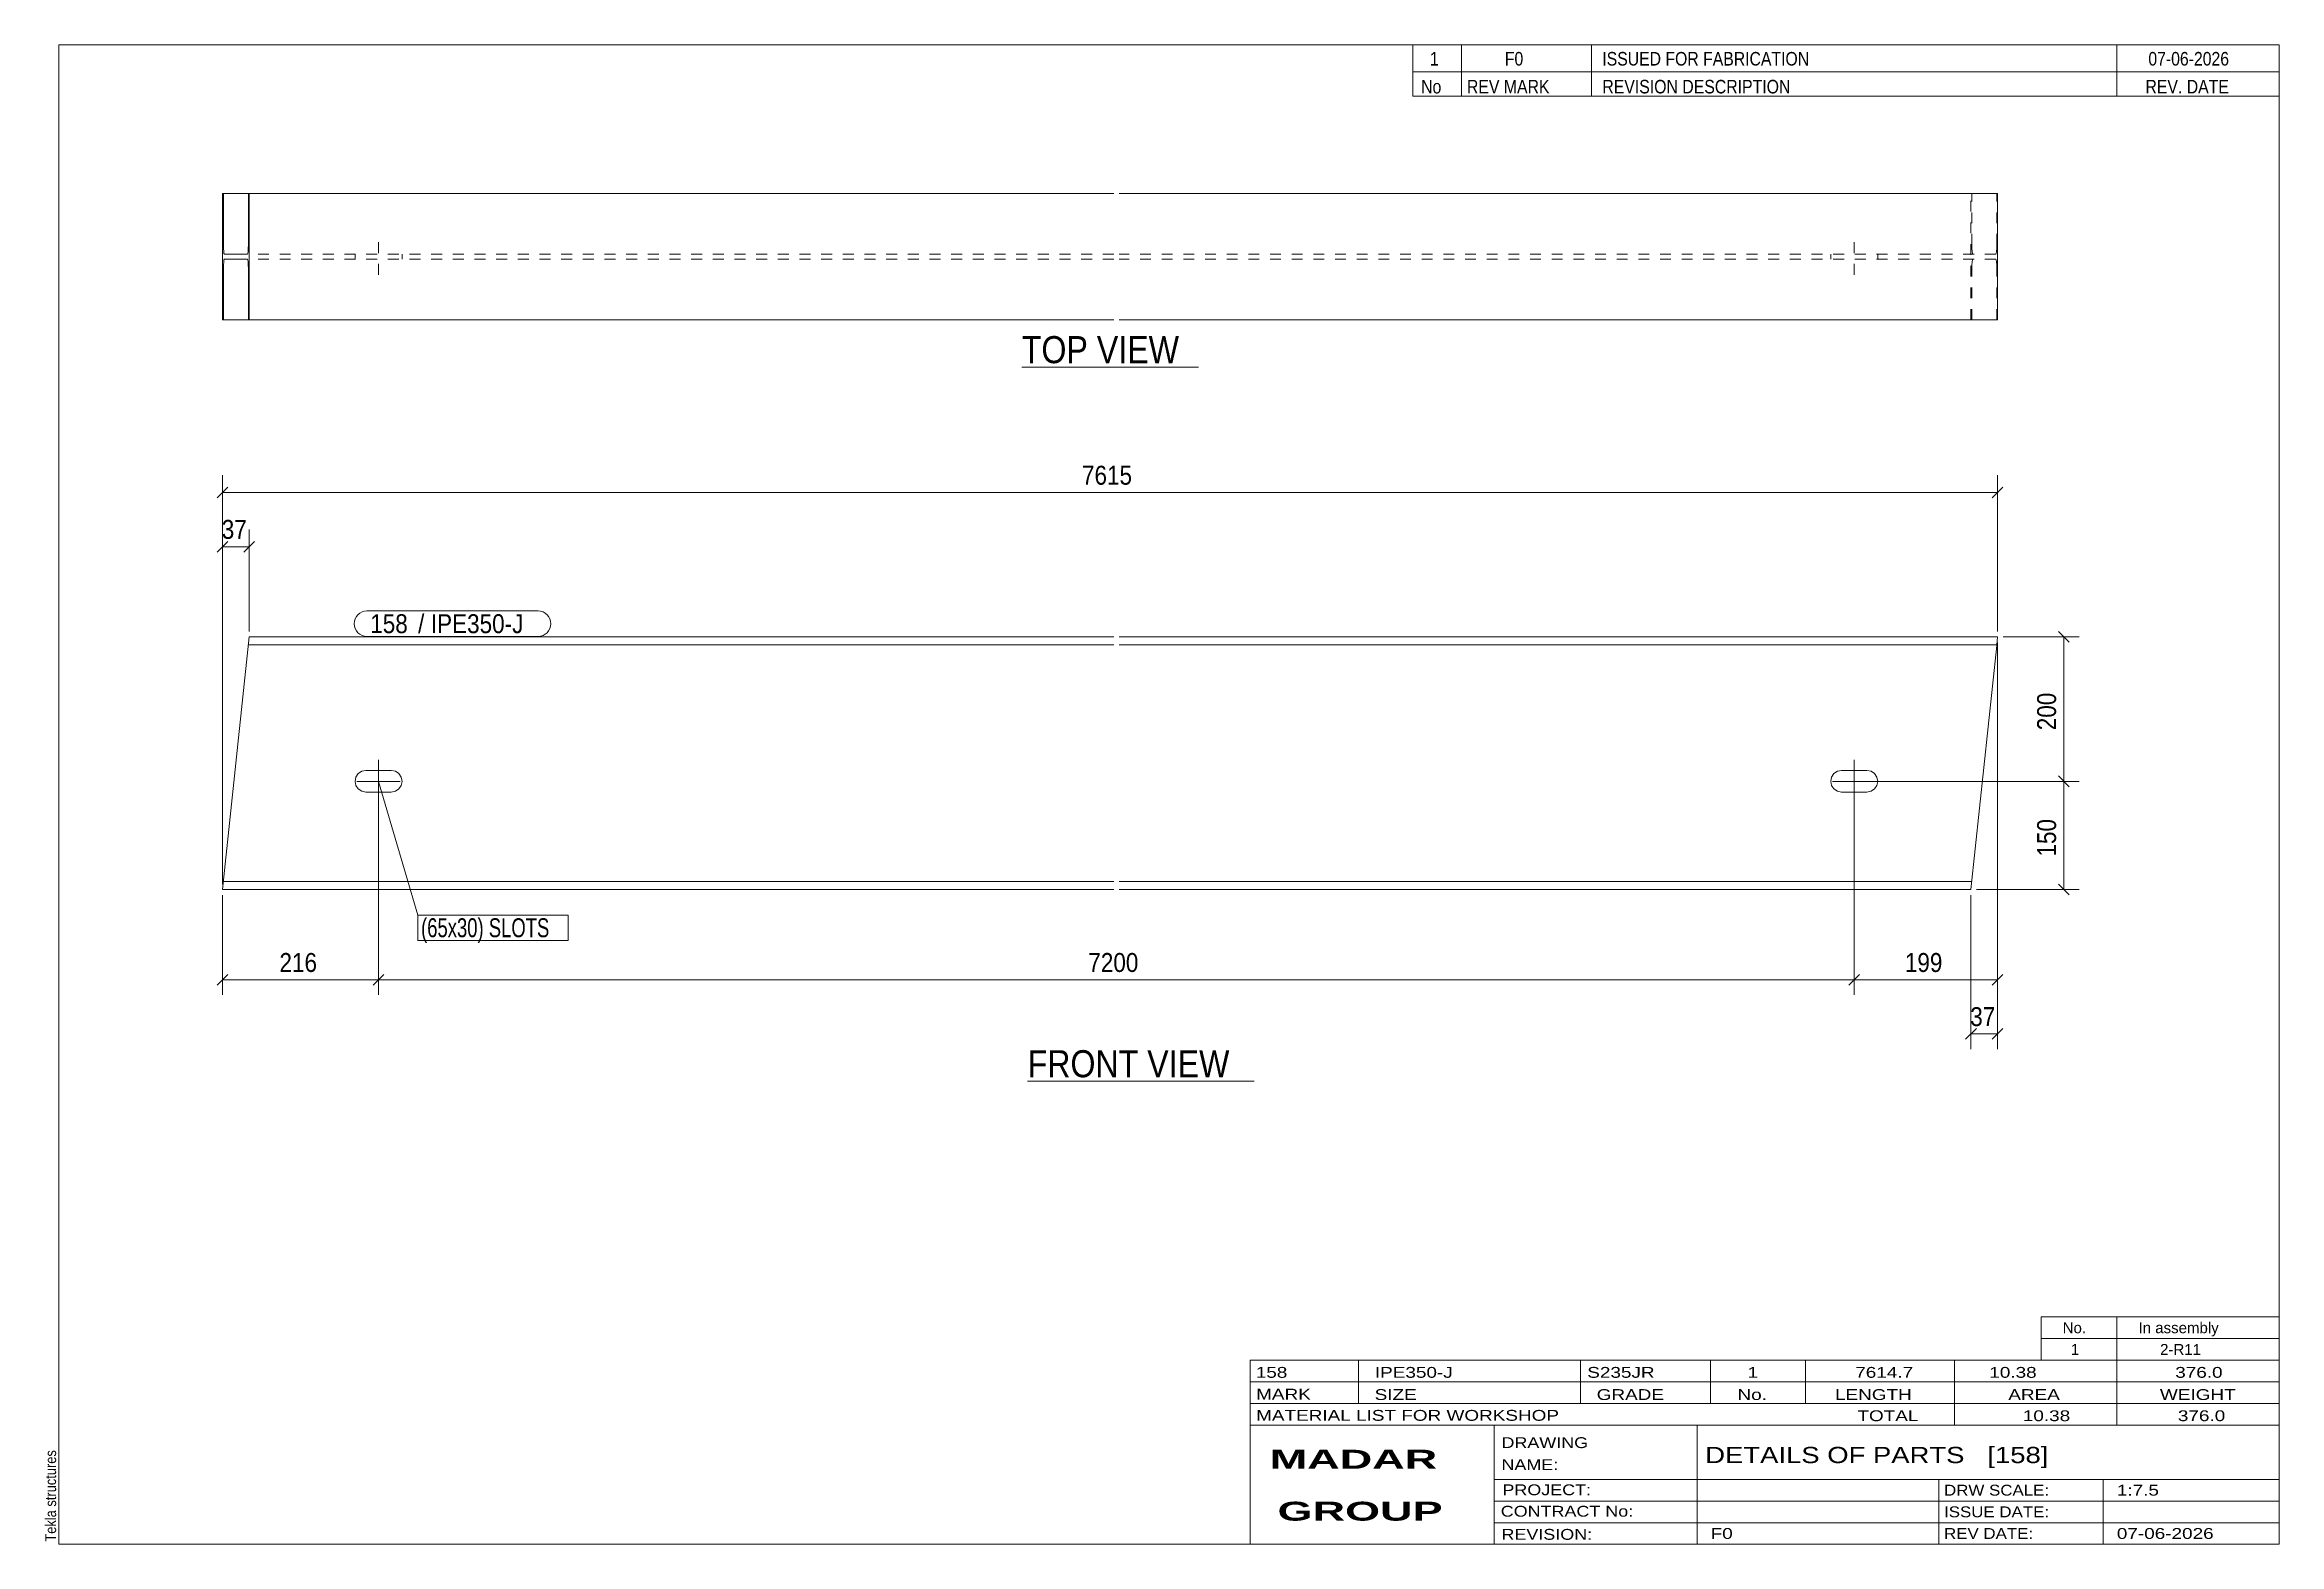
# Model space of a CAD drawing. Header units: millimetres. Extents: x 2 to 415, y 5 to 282.
import ezdxf

# ---------------------------------------------------------------- set-up
doc = ezdxf.new("R2010")
doc.units = ezdxf.units.MM
doc.linetypes.add('XKITLINE00', pattern=[0])
doc.linetypes.add('XKITLINE02', pattern=[4, 2, -2])
for name, color, linetype, lineweight in [('Bolt', 3, 'Continuous', 0), ('BoltMark', 7, 'Continuous', 0), ('Dimensions', 7, 'Continuous', 0), ('DrawingSheet', 5, 'Continuous', 0), ('OtherObjectType', 7, 'Continuous', 0), ('Part', 2, 'Continuous', 0), ('PartMark', 7, 'Continuous', 0)]:
    doc.layers.add(name, color=color, linetype=linetype, lineweight=lineweight)
doc.styles.add('ARIAL', font='ARIAL.TTF')
doc.styles.add('ARIAL_BOLD', font='ARIALBD.TTF')
doc.styles.add('ARIAL_NARROW', font='ARIALN.TTF')

# ---------------------------------------------------------------- blocks, each defined once
blk = doc.blocks.new('*A1')
at = {"layer": 'Bolt', "color": 3, "linetype": 'XKITLINE00', "lineweight": 0}
for p, q in [((64.05, 141.93), (64.05, 149.93)), ((336.51, 141.93), (336.51, 149.93)), ((59.71, 145.93), (59.87, 146.7)), ((59.87, 145.17), (59.71, 145.93)), ((59.71, 145.93), (59.71, 145.93)), ((59.87, 146.7), (60.3, 147.35)), ((60.3, 144.52), (59.87, 145.17)), ((60.05, 145.93), (68.05, 145.93)), ((60.3, 147.35), (60.95, 147.78)), ((60.95, 144.09), (60.3, 144.52)), ((60.95, 147.78), (61.71, 147.93)), ((61.71, 147.93), (66.38, 147.93)), ((66.38, 147.93), (67.15, 147.78)), ((67.15, 147.78), (67.79, 147.35)), ((67.79, 144.52), (67.15, 144.09)), ((67.79, 147.35), (68.23, 146.7)), ((68.23, 145.17), (67.79, 144.52)), ((68.23, 146.7), (68.38, 145.93)), ((68.38, 145.93), (68.23, 145.17)), ((68.38, 145.93), (68.38, 145.93)), ((332.18, 145.93), (332.33, 146.7)), ((332.33, 145.17), (332.18, 145.93)), ((332.18, 145.93), (332.18, 145.93)), ((332.33, 146.7), (332.77, 147.35)), ((332.77, 144.52), (332.33, 145.17)), ((332.51, 145.93), (340.51, 145.93)), ((332.77, 147.35), (333.41, 147.78)), ((333.41, 144.09), (332.77, 144.52)), ((333.41, 147.78), (334.18, 147.93)), ((334.18, 147.93), (338.85, 147.93)), ((338.85, 147.93), (339.61, 147.78)), ((339.61, 147.78), (340.26, 147.35)), ((340.26, 144.52), (339.61, 144.09)), ((340.26, 147.35), (340.69, 146.7)), ((340.69, 145.17), (340.26, 144.52)), ((340.69, 146.7), (340.85, 145.93)), ((340.85, 145.93), (340.69, 145.17)), ((340.85, 145.93), (340.85, 145.93)), ((61.71, 143.93), (60.95, 144.09)), ((66.38, 143.93), (61.71, 143.93)), ((67.15, 144.09), (66.38, 143.93)), ((334.18, 143.93), (333.41, 144.09)), ((338.85, 143.93), (334.18, 143.93)), ((339.61, 144.09), (338.85, 143.93))]:
    blk.add_line(p, q, dxfattribs=at)
blk = doc.blocks.new('*A2')
at = {"layer": 'Part', "color": 2, "linetype": 'XKITLINE00', "lineweight": 0}
for p, q in [((40.15, 172.6), (35.23, 125.93)), ((199.78, 171.13), (40, 171.13)), ((199.78, 172.6), (40.15, 172.6)), ((362.99, 172.6), (200.78, 172.6)), ((362.84, 171.13), (200.78, 171.13)), ((362.82, 171), (358.07, 125.93)), ((362.84, 171.13), (362.82, 171)), ((362.99, 172.6), (362.84, 171.13)), ((199.78, 125.93), (35.23, 125.93)), ((199.78, 127.4), (35.38, 127.4)), ((358.22, 127.4), (200.78, 127.4)), ((358.07, 125.93), (200.78, 125.93))]:
    blk.add_line(p, q, dxfattribs=at)
at = {"layer": 'Part', "color": 7, "linetype": 'XKITLINE02', "lineweight": 0}
blk.add_line((358.24, 127.53), (358.22, 127.4), dxfattribs=at)
blk = doc.blocks.new('*A3')
at = {"layer": 'Bolt', "color": 3, "linetype": 'XKITLINE02', "lineweight": 0}
for p, q in [((64.05, 239.5), (64.05, 246.17)), ((336.51, 239.5), (336.51, 246.17)), ((59.71, 243.3), (59.71, 242.37)), ((68.38, 243.3), (68.38, 242.37)), ((332.18, 243.3), (332.18, 242.37)), ((340.85, 243.3), (340.85, 242.37))]:
    blk.add_line(p, q, dxfattribs=at)
blk = doc.blocks.new('*A4')
at = {"layer": 'Part', "color": 2, "linetype": 'XKITLINE00', "lineweight": 0}
for p, q in [((35.23, 254.5), (199.78, 254.5)), ((35.23, 231.17), (35.23, 254.5)), ((35.38, 245.03), (35.38, 254.5)), ((40, 245.03), (40, 254.5)), ((40.15, 231.17), (40.15, 254.5)), ((200.78, 254.5), (362.99, 254.5)), ((362.99, 254.5), (362.99, 231.17)), ((35.4, 244.37), (35.38, 245.03)), ((35.44, 243.81), (35.4, 244.37)), ((35.5, 243.43), (35.44, 243.81)), ((39.94, 243.81), (39.88, 243.43)), ((39.98, 244.37), (39.94, 243.81)), ((40, 245.03), (39.98, 244.37)), ((35.38, 240.63), (35.4, 241.3)), ((35.38, 231.17), (35.38, 240.63)), ((35.4, 241.3), (35.44, 241.86)), ((35.44, 241.86), (35.5, 242.23)), ((35.57, 243.3), (35.5, 243.43)), ((35.5, 242.23), (35.57, 242.37)), ((39.81, 243.3), (35.57, 243.3)), ((39.81, 242.37), (35.57, 242.37)), ((39.88, 243.43), (39.81, 243.3)), ((39.81, 242.37), (39.88, 242.23)), ((39.88, 242.23), (39.94, 241.86)), ((39.94, 241.86), (39.98, 241.3)), ((39.98, 241.3), (40, 240.63)), ((40, 231.17), (40, 240.63)), ((199.78, 231.17), (35.23, 231.17)), ((362.99, 231.17), (200.78, 231.17))]:
    blk.add_line(p, q, dxfattribs=at)
at = {"layer": 'Part', "color": 7, "linetype": 'XKITLINE02', "lineweight": 0}
for p, q in [((358.07, 231.17), (358.07, 254.5)), ((358.22, 245.03), (358.22, 254.5)), ((362.84, 245.03), (362.84, 254.5)), ((358.22, 245.03), (358.24, 244.37)), ((358.24, 244.37), (358.28, 243.81)), ((358.28, 243.81), (358.34, 243.43)), ((362.72, 243.43), (362.78, 243.81)), ((362.78, 243.81), (362.82, 244.37)), ((362.82, 244.37), (362.84, 245.03)), ((199.78, 243.3), (39.81, 243.3)), ((199.78, 242.37), (39.81, 242.37)), ((362.65, 243.3), (200.78, 243.3)), ((362.65, 242.37), (200.78, 242.37)), ((358.24, 241.3), (358.22, 240.63)), ((358.22, 231.17), (358.22, 240.63)), ((358.28, 241.86), (358.24, 241.3)), ((358.34, 242.23), (358.28, 241.86)), ((358.34, 243.43), (358.41, 243.3)), ((358.41, 242.37), (358.34, 242.23)), ((362.65, 243.3), (362.72, 243.43)), ((362.72, 242.23), (362.65, 242.37)), ((362.78, 241.86), (362.72, 242.23)), ((362.82, 241.3), (362.78, 241.86)), ((362.84, 240.63), (362.82, 241.3)), ((362.84, 231.17), (362.84, 240.63))]:
    blk.add_line(p, q, dxfattribs=at)
blk = doc.blocks.new('*A5')
at = {"layer": 'DrawingSheet', "color": 5, "linetype": 'XKITLINE00', "lineweight": 0}
for p, q in [((415, 282), (5, 282)), ((5, 282), (5, 5)), ((415, 5), (415, 282)), ((5, 5), (415, 5))]:
    blk.add_line(p, q, dxfattribs=at)
at = {"layer": 'DrawingSheet', "color": 5, "style": 'ARIAL', "width": 0.85}
blk.add_text('Tekla structures', height=2, rotation=90, dxfattribs=at).set_placement((4.5, 5.5))
blk = doc.blocks.new('*A6')
at = {"layer": 'OtherObjectType', "color": 7, "linetype": 'XKITLINE00', "lineweight": 0}
for p, q in [((371, 47), (415, 47)), ((371, 43), (371, 47)), ((385, 43), (385, 47)), ((415, 43), (415, 47)), ((371, 43), (415, 43)), ((371, 39), (371, 43)), ((385, 39), (385, 43)), ((415, 39), (415, 43)), ((371, 39), (415, 39))]:
    blk.add_line(p, q, dxfattribs=at)
at = {"layer": 'OtherObjectType', "color": 7, "style": 'ARIAL_NARROW', "width": 1.211571}
for s, p in [('No.', (375, 44)), ('In assembly', (389, 44)), ('1', (376.5, 40)), ('2-R11', (392.99, 40))]:
    blk.add_text(s, height=2, dxfattribs=at).set_placement(p)
blk = doc.blocks.new('*A7')
at = {"layer": 'OtherObjectType', "color": 7, "linetype": 'XKITLINE00', "lineweight": 0}
for p, q in [((255, 282), (415, 282)), ((415, 282), (255, 282)), ((255, 282), (255, 277)), ((264, 282), (264, 277)), ((288, 282), (288, 277)), ((385, 282), (385, 277)), ((415, 282), (415, 277)), ((255, 277), (415, 277)), ((255, 277), (255, 272.5)), ((255, 277), (415, 277)), ((264, 277), (264, 272.5)), ((288, 277), (288, 272.5)), ((385, 277), (385, 272.5)), ((415, 277), (415, 272.5)), ((415, 272.5), (255, 272.5))]:
    blk.add_line(p, q, dxfattribs=at)
at = {"layer": 'OtherObjectType', "color": 7, "style": 'ARIAL_NARROW'}
for s, width, p in [('1', 1.017001, (258.16, 278.15)), ('F0', 1.017001, (272, 278.15)), ('ISSUED FOR FABRICATION', 1.017001, (290, 278.15)), ('07-06-2026', 1.017001, (390.82, 278.15)), ('No', 1.02, (256.54, 273)), ('REV MARK', 1.02, (265, 273)), ('REVISION DESCRIPTION', 1.02, (290, 273)), ('REV. DATE', 1.02, (390.28, 273))]:
    blk.add_text(s, height=2.5, dxfattribs=dict(at, width=width)).set_placement(p)
blk = doc.blocks.new('*A8')
at = {"layer": 'OtherObjectType', "color": 7, "linetype": 'XKITLINE00', "lineweight": 0}
for p, q in [((225, 39), (415, 39)), ((225, 39), (225, 35)), ((225, 39), (415, 39)), ((245, 35), (245, 39)), ((286, 35), (286, 39)), ((310, 35), (310, 39)), ((327.5, 35), (327.5, 39)), ((355, 35), (355, 39)), ((385, 35), (385, 39)), ((415, 35), (415, 39)), ((225, 35), (415, 35)), ((225, 35), (225, 5)), ((225, 35), (415, 35)), ((245, 31), (245, 35)), ((286, 31), (286, 35)), ((310, 31), (310, 35)), ((327.5, 31), (327.5, 35)), ((355, 31), (355, 35)), ((385, 31), (385, 35)), ((415, 31), (415, 35)), ((225, 31), (415, 31)), ((355, 27), (355, 31)), ((385, 27), (385, 31)), ((415, 27), (415, 31)), ((225, 27), (415, 27)), ((270, 21), (270, 27)), ((307.5, 17), (307.5, 27)), ((415, 21), (415, 27)), ((270, 21), (270, 5)), ((415, 17), (415, 21)), ((270, 17), (415, 17)), ((307.5, 5), (307.5, 17)), ((352.16, 13), (352.16, 17)), ((382.5, 5), (382.5, 17)), ((415, 13), (415, 17)), ((270, 13), (415, 13)), ((352.16, 5), (352.16, 13)), ((415, 9), (415, 13)), ((270, 9), (415, 9)), ((415, 5), (415, 9)), ((225, 5), (415, 5)), ((262.5, 5), (415, 5))]:
    blk.add_line(p, q, dxfattribs=at)
at = {"layer": 'OtherObjectType', "color": 7, "style": 'ARIAL_NARROW'}
for s, height, width, p in [('158', 2, 1.525501, (226.01, 35.76)), ('IPE350-J', 2, 1.525501, (248, 35.76)), ('S235JR', 2, 1.525501, (287.22, 35.76)), ('1', 2, 1.525501, (316.82, 35.76)), ('7614.7', 2, 1.525501, (336.7, 35.76)), ('10.38', 2, 1.525501, (361.45, 35.76)), ('376.0', 2, 1.525501, (395.78, 35.76)), ('MARK', 2, 1.525501, (226.08, 31.73)), ('SIZE', 2, 1.525501, (247.96, 31.66)), ('GRADE', 2, 1.525501, (288.96, 31.66)), ('No.', 2, 1.525501, (314.96, 31.66)), ('LENGTH', 2, 1.525501, (332.96, 31.66)), ('AREA', 2, 1.525501, (364.96, 31.66)), ('WEIGHT', 2, 1.525501, (392.96, 31.66)), ('MATERIAL LIST FOR WORKSHOP', 2, 1.525501, (226.08, 27.82)), ('TOTAL', 2, 1.525501, (337.1, 27.75)), ('10.38', 2, 1.525501, (367.64, 27.75)), ('376.0', 2, 1.525501, (396.27, 27.75)), ('DRAWING', 2, 1.445, (271.38, 22.78)), ('NAME:', 2, 1.445, (271.38, 18.72)), ('DETAILS OF PARTS   [158]', 3, 1.474651, (309, 20)), ('PROJECT:', 2, 1.445, (271.55, 14.07)), ('DRW SCALE:', 2, 1.36, (353.1, 14)), ('1:7.5', 2, 1.525501, (385, 14)), ('CONTRACT No:', 2, 1.445, (271.25, 10.11)), ('ISSUE DATE:', 2, 1.36, (353.1, 10)), ('REVISION:', 2, 1.445, (271.38, 5.84)), ('F0', 2, 1.525501, (310, 6)), ('REV DATE:', 2, 1.36, (353.1, 6)), ('07-06-2026', 2, 1.525501, (385, 6))]:
    blk.add_text(s, height=height, dxfattribs=dict(at, width=width)).set_placement(p)
at = {"layer": 'OtherObjectType', "color": 1, "style": 'ARIAL_BOLD', "width": 1.7}
for s, p in [('MADAR ', (228.58, 18.97)), ('GROUP', (230.03, 9.37))]:
    blk.add_text(s, height=3.5, dxfattribs=at).set_placement(p)
blk = doc.blocks.new('*A9')
at = {"layer": 'Dimensions', "color": 7, "linetype": 'XKITLINE00', "lineweight": 0}
for p, q in [((337.51, 145.93), (378.03, 145.93)), ((374.24, 146.92), (376.22, 144.94)), ((375.23, 125.93), (375.23, 145.93)), ((359.07, 125.93), (378.03, 125.93)), ((374.24, 126.92), (376.22, 124.94))]:
    blk.add_line(p, q, dxfattribs=at)
at = {"layer": 'Dimensions', "color": 3}
for p in [(375.23, 145.93), (375.23, 125.93)]:
    blk.add_point(p, dxfattribs=at)
at = {"layer": 'Dimensions', "color": 3, "style": 'ARIAL', "width": 0.85}
blk.add_text('150', height=3.5, rotation=90.0002, dxfattribs=at).set_placement((373.78, 132.04))
blk = doc.blocks.new('*A10')
at = {"layer": 'Dimensions', "color": 7, "linetype": 'XKITLINE00', "lineweight": 0}
for p, q in [((374.24, 173.59), (376.22, 171.61)), ((363.99, 172.6), (378.03, 172.6)), ((375.23, 145.93), (375.23, 172.6)), ((337.51, 145.93), (378.03, 145.93)), ((374.24, 146.92), (376.22, 144.94))]:
    blk.add_line(p, q, dxfattribs=at)
at = {"layer": 'Dimensions', "color": 3}
for p in [(375.23, 172.6), (375.23, 145.93)]:
    blk.add_point(p, dxfattribs=at)
at = {"layer": 'Dimensions', "color": 3, "style": 'ARIAL', "width": 0.85}
blk.add_text('200', height=3.5, rotation=90.0002, dxfattribs=at).set_placement((373.78, 155.37))
blk = doc.blocks.new('*A11')
at = {"layer": 'Dimensions', "color": 7, "linetype": 'XKITLINE00', "lineweight": 0}
for p, q in [((35.23, 126.93), (35.23, 202.47)), ((362.99, 173.6), (362.99, 202.47)), ((36.22, 200.26), (34.24, 198.28)), ((35.23, 199.27), (362.99, 199.27)), ((363.98, 200.26), (362, 198.28))]:
    blk.add_line(p, q, dxfattribs=at)
at = {"layer": 'Dimensions', "color": 3}
for p in [(35.23, 199.27), (362.99, 199.27)]:
    blk.add_point(p, dxfattribs=at)
at = {"layer": 'Dimensions', "color": 3, "style": 'ARIAL', "width": 0.85}
blk.add_text('7615', height=3.5, dxfattribs=at).set_placement((193.92, 200.72))
blk = doc.blocks.new('*A12')
at = {"layer": 'Dimensions', "color": 7, "linetype": 'XKITLINE00', "lineweight": 0}
for p, q in [((362.99, 171.6), (362.99, 96.47)), ((358.07, 124.93), (358.07, 96.47)), ((359.06, 100.26), (357.08, 98.28)), ((358.07, 99.27), (362.99, 99.27)), ((363.98, 100.26), (362, 98.28))]:
    blk.add_line(p, q, dxfattribs=at)
at = {"layer": 'Dimensions', "color": 3}
for p in [(358.07, 99.27), (362.99, 99.27)]:
    blk.add_point(p, dxfattribs=at)
at = {"layer": 'Dimensions', "color": 3, "style": 'ARIAL', "width": 0.85}
blk.add_text('37', height=3.5, dxfattribs=at).set_placement((357.93, 100.72))
blk = doc.blocks.new('*A13')
at = {"layer": 'Dimensions', "color": 7, "linetype": 'XKITLINE00', "lineweight": 0}
for p, q in [((36.22, 190.26), (34.24, 188.28)), ((35.23, 126.93), (35.23, 192.47)), ((41.14, 190.26), (39.16, 188.28)), ((40.15, 173.6), (40.15, 192.47)), ((35.23, 189.27), (40.15, 189.27))]:
    blk.add_line(p, q, dxfattribs=at)
at = {"layer": 'Dimensions', "color": 3}
for p in [(35.23, 189.27), (40.15, 189.27)]:
    blk.add_point(p, dxfattribs=at)
at = {"layer": 'Dimensions', "color": 3, "style": 'ARIAL', "width": 0.85}
blk.add_text('37', height=3.5, dxfattribs=at).set_placement((35.09, 190.72))
blk = doc.blocks.new('*A14')
at = {"layer": 'Dimensions', "color": 7, "linetype": 'XKITLINE00', "lineweight": 0}
for p, q in [((64.05, 144.93), (64.05, 106.47)), ((35.23, 124.93), (35.23, 106.47)), ((36.22, 110.26), (34.24, 108.28)), ((35.23, 109.27), (64.05, 109.27)), ((65.04, 110.26), (63.06, 108.28))]:
    blk.add_line(p, q, dxfattribs=at)
at = {"layer": 'Dimensions', "color": 3}
for p in [(35.23, 109.27), (64.05, 109.27)]:
    blk.add_point(p, dxfattribs=at)
at = {"layer": 'Dimensions', "color": 3, "style": 'ARIAL', "width": 0.85}
blk.add_text('216', height=3.5, dxfattribs=at).set_placement((45.74, 110.72))
blk = doc.blocks.new('*A15')
at = {"layer": 'Dimensions', "color": 7, "linetype": 'XKITLINE00', "lineweight": 0}
for p, q in [((64.05, 144.93), (64.05, 106.47)), ((336.51, 144.93), (336.51, 106.47)), ((65.04, 110.26), (63.06, 108.28)), ((64.05, 109.27), (336.51, 109.27)), ((337.5, 110.26), (335.52, 108.28))]:
    blk.add_line(p, q, dxfattribs=at)
at = {"layer": 'Dimensions', "color": 3}
for p in [(64.05, 109.27), (336.51, 109.27)]:
    blk.add_point(p, dxfattribs=at)
at = {"layer": 'Dimensions', "color": 3, "style": 'ARIAL', "width": 0.85}
blk.add_text('7200', height=3.5, dxfattribs=at).set_placement((195.09, 110.72))
blk = doc.blocks.new('*A16')
at = {"layer": 'Dimensions', "color": 7, "linetype": 'XKITLINE00', "lineweight": 0}
for p, q in [((362.99, 171.6), (362.99, 106.47)), ((336.51, 144.93), (336.51, 106.47)), ((337.5, 110.26), (335.52, 108.28)), ((336.51, 109.27), (362.99, 109.27)), ((363.98, 110.26), (362, 108.28))]:
    blk.add_line(p, q, dxfattribs=at)
at = {"layer": 'Dimensions', "color": 3}
for p in [(336.51, 109.27), (362.99, 109.27)]:
    blk.add_point(p, dxfattribs=at)
at = {"layer": 'Dimensions', "color": 3, "style": 'ARIAL', "width": 0.85}
blk.add_text('199', height=3.5, dxfattribs=at).set_placement((345.86, 110.72))
blk = doc.blocks.new('*A17')
at = {"layer": 'BoltMark', "color": 7, "linetype": 'XKITLINE00', "lineweight": 0}
for p, q in [((64.05, 145.93), (71.29, 121.24)), ((71.29, 121.24), (99.08, 121.24)), ((71.29, 116.54), (71.29, 121.24)), ((99.08, 116.54), (99.08, 121.24)), ((71.29, 116.54), (99.08, 116.54))]:
    blk.add_line(p, q, dxfattribs=at)
at = {"layer": 'BoltMark', "color": 3, "style": 'ARIAL_NARROW', "width": 0.85}
blk.add_text('(65x30) SLOTS', height=3.5, dxfattribs=at).set_placement((71.89, 117.14))
blk = doc.blocks.new('*A18')
at = {"layer": 'PartMark', "color": 7, "linetype": 'XKITLINE00', "lineweight": 0}
for p, q in [((61.9, 177.4), (93.49, 177.4)), ((61.9, 172.7), (93.49, 172.7))]:
    blk.add_line(p, q, dxfattribs=at)
for centre, start, end in [((61.9, 175.05), 90, 270), ((93.49, 175.05), 270, 90)]:
    blk.add_arc(centre, 2.35, start, end, dxfattribs=at)
at = {"layer": 'PartMark', "color": 1, "style": 'ARIAL', "width": 0.85}
blk.add_text('158', height=3.5, dxfattribs=at).set_placement((62.5, 173.3))
at = {"layer": 'PartMark', "color": 3, "style": 'ARIAL', "width": 0.85}
for s, p in [('/', (71.34, 173.3)), ('IPE350-J', (73.69, 173.3))]:
    blk.add_text(s, height=3.5, dxfattribs=at).set_placement(p)
blk = doc.blocks.new('*A19')
at = {"layer": 'OtherObjectType', "color": 7, "linetype": 'XKITLINE00', "lineweight": 0}
blk.add_line((183.88, 90.52), (225.74, 90.52), dxfattribs=at)
at = {"layer": 'OtherObjectType', "color": 3, "style": 'ARIAL', "width": 0.85}
blk.add_text('FRONT VIEW', height=5, dxfattribs=at).set_placement((183.88, 91.27))
blk = doc.blocks.new('*A20')
at = {"layer": 'OtherObjectType', "color": 7, "linetype": 'XKITLINE00', "lineweight": 0}
blk.add_line((182.81, 222.42), (215.41, 222.42), dxfattribs=at)
at = {"layer": 'OtherObjectType', "color": 3, "style": 'ARIAL', "width": 0.85}
blk.add_text('TOP VIEW', height=5, dxfattribs=at).set_placement((182.81, 223.17))

msp = doc.modelspace()

# ---------------------------------------------------------------- block references
at = {"lineweight": 0}
for name in ['*A5', '*A7', '*A4', '*A3', '*A20', '*A11', '*A13', '*A18', '*A10', '*A2', '*A16', '*A12', '*A1', '*A14', '*A15', '*A17', '*A9', '*A19', '*A6', '*A8']:
    msp.add_blockref(name, (0, 0), dxfattribs=at)

doc.saveas('drawing.dxf')
